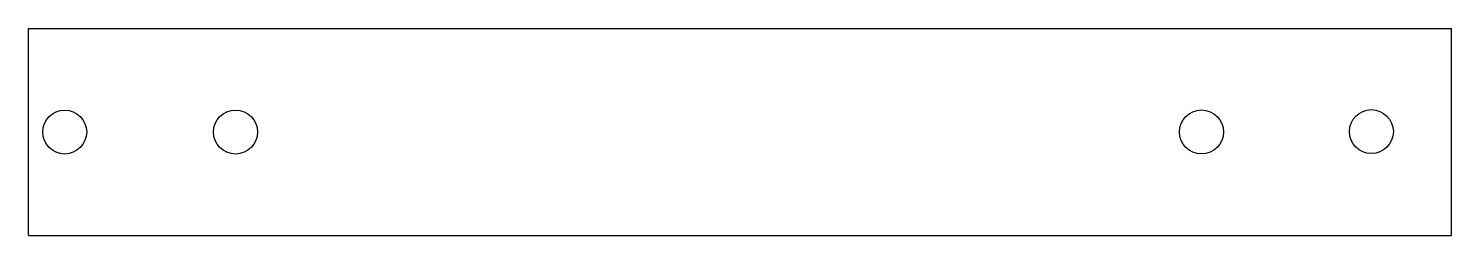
# Model space of a CAD drawing. Extents: x 153 to 263, y 189 to 205.
import ezdxf

# ---------------------------------------------------------------- set-up
doc = ezdxf.new("R2010")
doc.units = 0
doc.layers.add('Extrude', color=7, linetype='CONTINUOUS')

msp = doc.modelspace()

# ---------------------------------------------------------------- linework, layer by layer
at = {"layer": 'Extrude'}
for p, q in [((153.077, 204.85, -12.07), (263.077, 204.853, -12.07)), ((153.077, 204.85, -9.07), (263.077, 204.853, -9.07)), ((153.077, 204.85, -12.07), (263.077, 204.853, -12.07)), ((153.077, 204.85, -9.07), (263.077, 204.853, -9.07)), ((153.077, 204.85, -12.07), (153.077, 204.85, -9.07)), ((153.077, 188.85, -12.07), (153.077, 204.85, -12.07)), ((153.077, 188.85, -9.07), (153.077, 204.85, -9.07)), ((153.077, 204.85, -12.07), (153.077, 204.85, -9.07)), ((153.077, 188.85, -12.07), (153.077, 204.85, -12.07)), ((153.077, 188.85, -9.07), (153.077, 204.85, -9.07)), ((263.077, 204.853, -12.07), (263.077, 204.853, -9.07)), ((263.077, 204.853, -12.07), (263.077, 204.853, -9.07)), ((263.077, 188.853, -12.07), (263.077, 204.853, -12.07)), ((263.077, 188.853, -9.07), (263.077, 204.853, -9.07)), ((263.077, 188.853, -12.07), (263.077, 204.853, -12.07)), ((263.077, 188.853, -9.07), (263.077, 204.853, -9.07)), ((157.462, 197.463, -12.07), (157.462, 197.463, -9.07)), ((157.462, 197.463, -12.07), (157.462, 197.463, -9.07)), ((170.662, 197.464, -12.07), (170.662, 197.464, -9.07)), ((170.662, 197.464, -12.07), (170.662, 197.464, -9.07)), ((245.332, 197.467, -12.07), (245.332, 197.467, -9.07)), ((245.332, 197.467, -12.07), (245.332, 197.467, -9.07)), ((258.466, 197.495, -12.07), (258.466, 197.495, -9.07)), ((258.466, 197.495, -12.07), (258.466, 197.495, -9.07)), ((153.077, 188.85, -12.07), (263.077, 188.853, -12.07)), ((153.077, 188.85, -9.07), (263.077, 188.853, -9.07)), ((153.077, 188.85, -12.07), (263.077, 188.853, -12.07)), ((153.077, 188.85, -9.07), (263.077, 188.853, -9.07)), ((153.077, 188.85, -12.07), (153.077, 188.85, -9.07)), ((153.077, 188.85, -12.07), (153.077, 188.85, -9.07)), ((263.077, 188.853, -12.07), (263.077, 188.853, -9.07)), ((263.077, 188.853, -12.07), (263.077, 188.853, -9.07))]:
    msp.add_line(p, q, dxfattribs=at)
for centre in [(155.877, 196.85), (155.877, 196.85), (155.877, 196.85), (155.877, 196.85), (169.077, 196.85), (169.077, 196.85), (169.077, 196.85), (169.077, 196.85), (243.747, 196.853), (243.747, 196.853), (243.747, 196.853), (243.747, 196.853), (256.88, 196.882), (256.88, 196.882), (256.88, 196.882), (256.88, 196.882)]:
    msp.add_circle(centre, 1.7, dxfattribs=at)

doc.saveas('drawing.dxf')
